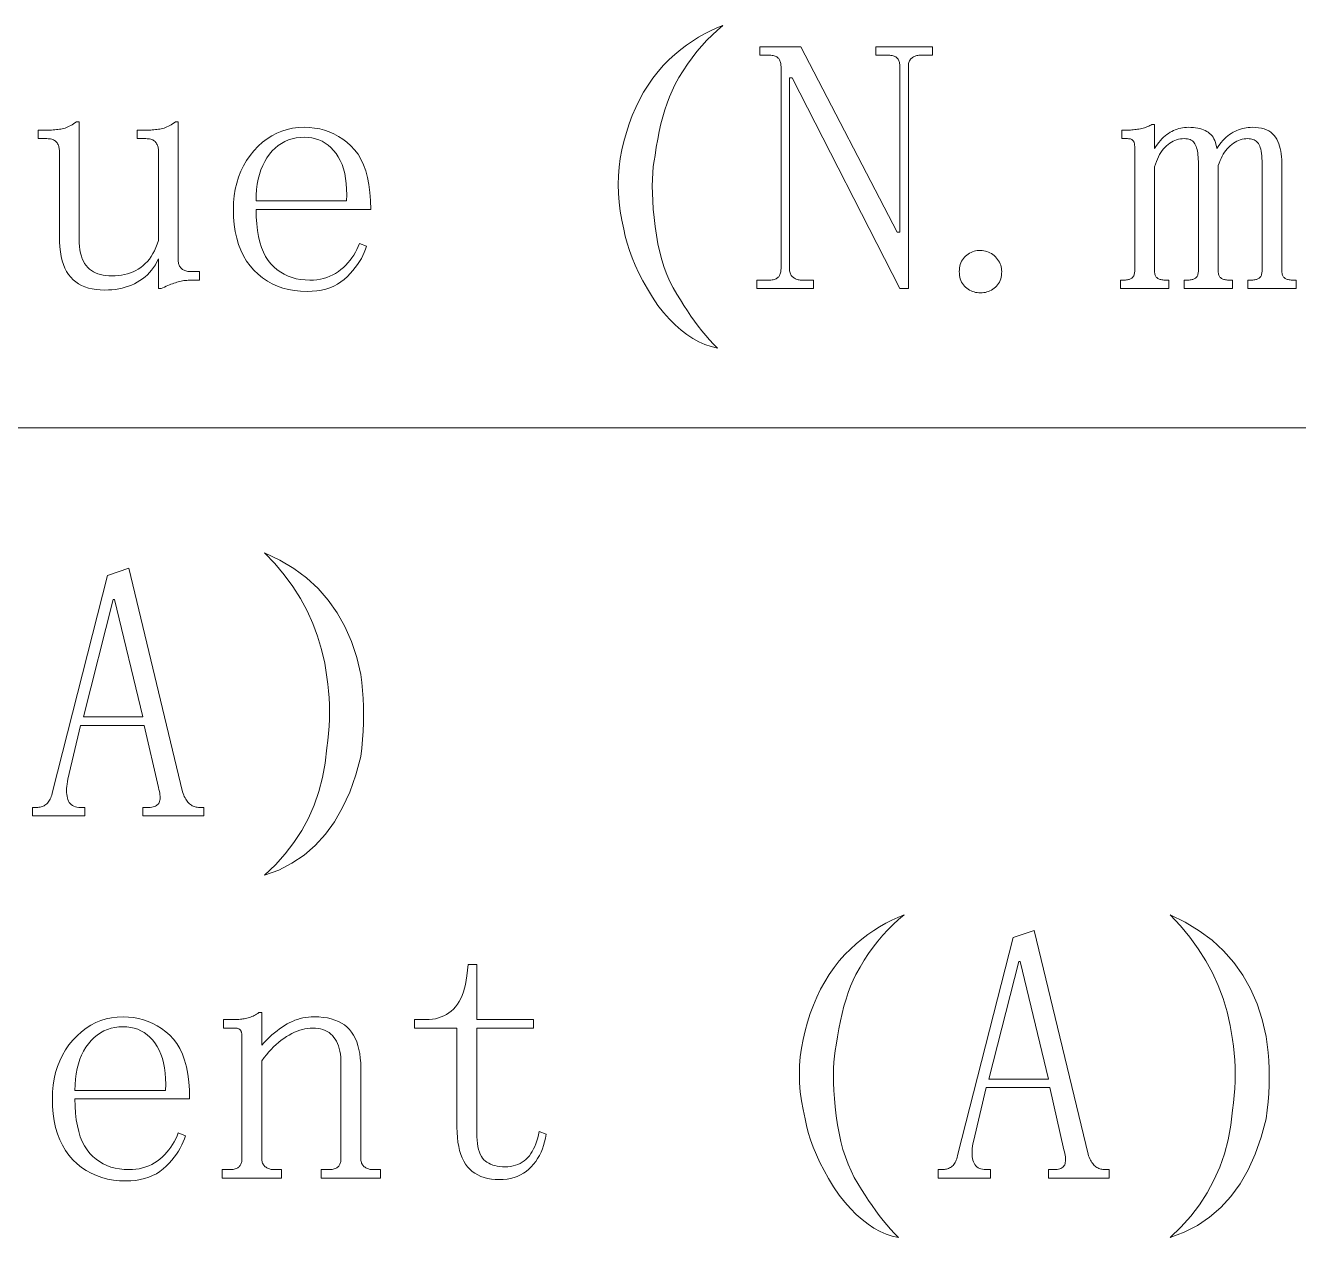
# Model space of a CAD drawing. Extents: x 1 to 297, y 1 to 210.
# Drawn here: x 56.24 to 63.95, y 35.44 to 42.78 of the extents above; entities that cross this region are included whole.
import ezdxf

# ---------------------------------------------------------------- set-up
doc = ezdxf.new("R2010")
doc.units = 0

msp = doc.modelspace()

# ---------------------------------------------------------------- linework, layer by layer
at = {"color": 7, "lineweight": 13}
msp.add_line((1.3055, 40.342), (219.3213, 40.342), dxfattribs=at)
for points in [[(60.4662, 42.7791), (60.4324, 42.7509), (60.3996, 42.7209), (60.3679, 42.6891), (60.3372, 42.6557), (60.3076, 42.6206), (60.279, 42.5837), (60.2514, 42.5451), (60.2248, 42.5049), (60.1992, 42.4629), (60.1747, 42.4191), (60.1581, 42.384), (60.1425, 42.3471), (60.1279, 42.3086), (60.1144, 42.2683), (60.1019, 42.2263), (60.0904, 42.1826), (60.0799, 42.1371), (60.0705, 42.09), (60.0621, 42.0411), (60.0547, 41.9906), (60.0486, 41.9585), (60.0438, 41.9241), (60.0403, 41.8872), (60.0383, 41.8479), (60.0376, 41.8063), (60.0383, 41.7622), (60.0403, 41.7158), (60.0438, 41.6669), (60.0486, 41.6157), (60.0547, 41.562), (60.0624, 41.5082), (60.0719, 41.4564), (60.083, 41.4067), (60.0959, 41.359), (60.1104, 41.3134), (60.1267, 41.2699), (60.1447, 41.2284), (60.1644, 41.189), (60.1859, 41.1516), (60.209, 41.1163), (60.2298, 41.0825), (60.2508, 41.0498), (60.2723, 41.0181), (60.294, 40.9874), (60.3162, 40.9577), (60.3386, 40.9291), (60.3614, 40.9015), (60.3846, 40.8749), (60.408, 40.8494), (60.4319, 40.8249), (60.3943, 40.8336), (60.3571, 40.8461), (60.3203, 40.8624), (60.2838, 40.8825), (60.2476, 40.9063), (60.2118, 40.9339), (60.1763, 40.9653), (60.1411, 41.0004), (60.1063, 41.0393), (60.0719, 41.082), (60.039, 41.1329), (60.0088, 41.1828), (59.9814, 41.2317), (59.9567, 41.2795), (59.9347, 41.3263), (59.9155, 41.3721), (59.8991, 41.4168), (59.8854, 41.4605), (59.8744, 41.5032), (59.8662, 41.5449), (59.8538, 41.5995), (59.8442, 41.6539), (59.8374, 41.7079), (59.8332, 41.7615), (59.8319, 41.8149), (59.8332, 41.8678), (59.8374, 41.9205), (59.8442, 41.9727), (59.8538, 42.0247), (59.8662, 42.0763), (59.8809, 42.1303), (59.8977, 42.1826), (59.9166, 42.2331), (59.9375, 42.282), (59.9604, 42.3291), (59.9855, 42.3746), (60.0126, 42.4183), (60.0417, 42.4603), (60.0729, 42.5006), (60.1062, 42.5391), (60.1406, 42.5724), (60.1754, 42.6036), (60.2106, 42.6327), (60.246, 42.6598), (60.2819, 42.6849), (60.318, 42.7078), (60.3546, 42.7287), (60.3914, 42.7476), (60.4286, 42.7644)], [(61.5204, 41.5277), (61.5376, 41.5277), (61.5376, 42.5306), (61.5374, 42.5373), (61.5369, 42.5436), (61.536, 42.5496), (61.5348, 42.5553), (61.5333, 42.5606), (61.5314, 42.5655), (61.5292, 42.5702), (61.5266, 42.5745), (61.5237, 42.5784), (61.5204, 42.582), (61.5168, 42.5853), (61.5126, 42.5882), (61.5078, 42.5907), (61.5026, 42.593), (61.4969, 42.5949), (61.4906, 42.5964), (61.4838, 42.5976), (61.4766, 42.5985), (61.4688, 42.599), (61.4604, 42.5991), (61.3919, 42.5991), (61.3919, 42.6506), (61.7347, 42.6506), (61.7347, 42.5991), (61.6662, 42.5991), (61.6594, 42.599), (61.653, 42.5985), (61.6467, 42.5976), (61.6408, 42.5964), (61.6351, 42.5949), (61.6296, 42.593), (61.6245, 42.5907), (61.6195, 42.5882), (61.6149, 42.5853), (61.6104, 42.582), (61.6064, 42.5784), (61.6027, 42.5745), (61.5995, 42.5702), (61.5967, 42.5655), (61.5944, 42.5606), (61.5924, 42.5553), (61.5909, 42.5496), (61.5899, 42.5436), (61.5892, 42.5373), (61.589, 42.5306), (61.589, 41.1849), (61.5376, 41.1849), (60.8862, 42.462), (60.869, 42.462), (60.869, 41.3049), (60.8692, 41.2982), (60.8699, 41.2918), (60.8709, 41.2858), (60.8724, 41.2802), (60.8744, 41.2749), (60.8767, 41.2699), (60.8795, 41.2653), (60.8827, 41.261), (60.8864, 41.257), (60.8904, 41.2534), (60.8949, 41.2502), (60.8995, 41.2473), (60.9045, 41.2447), (60.9096, 41.2425), (60.9151, 41.2406), (60.9208, 41.239), (60.9267, 41.2378), (60.933, 41.237), (60.9394, 41.2365), (60.9462, 41.2363), (61.0147, 41.2363), (61.0147, 41.1849), (60.6719, 41.1849), (60.6719, 41.2363), (60.7404, 41.2363), (60.7488, 41.2365), (60.7566, 41.237), (60.7638, 41.2378), (60.7706, 41.239), (60.7769, 41.2406), (60.7826, 41.2425), (60.7878, 41.2447), (60.7926, 41.2473), (60.7968, 41.2502), (60.8004, 41.2534), (60.8037, 41.257), (60.8066, 41.261), (60.8092, 41.2653), (60.8114, 41.2699), (60.8133, 41.2749), (60.8148, 41.2802), (60.816, 41.2858), (60.8169, 41.2918), (60.8174, 41.2982), (60.8176, 41.3049), (60.8176, 42.5306), (60.8174, 42.5373), (60.8169, 42.5436), (60.816, 42.5496), (60.8148, 42.5553), (60.8133, 42.5606), (60.8114, 42.5655), (60.8092, 42.5702), (60.8066, 42.5745), (60.8037, 42.5784), (60.8004, 42.582), (60.7968, 42.5853), (60.7926, 42.5882), (60.7878, 42.5907), (60.7826, 42.593), (60.7769, 42.5949), (60.7706, 42.5964), (60.7638, 42.5976), (60.7566, 42.5985), (60.7488, 42.599), (60.7404, 42.5991), (60.689, 42.5991), (60.689, 42.6506), (60.9376, 42.6506)], [(56.7633, 41.262), (56.7836, 41.2625), (56.8032, 41.2641), (56.8223, 41.2666), (56.8408, 41.2702), (56.8587, 41.2749), (56.8759, 41.2805), (56.8926, 41.2872), (56.9087, 41.2949), (56.9241, 41.3037), (56.939, 41.3134), (56.9532, 41.3243), (56.9666, 41.3364), (56.9793, 41.3497), (56.9911, 41.3642), (57.0022, 41.3799), (57.0126, 41.3967), (57.0221, 41.4148), (57.0309, 41.4341), (57.0389, 41.4546), (57.0462, 41.4763), (57.0462, 42.0163), (57.046, 42.023), (57.0455, 42.0295), (57.0446, 42.0357), (57.0434, 42.0417), (57.0419, 42.0474), (57.04, 42.0528), (57.0378, 42.058), (57.0352, 42.0629), (57.0323, 42.0676), (57.029, 42.072), (57.0253, 42.0761), (57.0211, 42.0797), (57.0164, 42.0829), (57.0112, 42.0857), (57.0054, 42.0881), (56.9992, 42.09), (56.9924, 42.0915), (56.9851, 42.0926), (56.9773, 42.0932), (56.969, 42.0934), (56.9176, 42.0934), (56.9176, 42.1449), (56.969, 42.1449), (56.9792, 42.1449), (56.9892, 42.1452), (56.9991, 42.1456), (57.0088, 42.1462), (57.0183, 42.147), (57.0276, 42.1479), (57.0368, 42.1491), (57.0458, 42.1503), (57.0546, 42.1518), (57.0633, 42.1534), (57.0719, 42.1554), (57.0804, 42.1579), (57.089, 42.1609), (57.0976, 42.1644), (57.1062, 42.1684), (57.1147, 42.173), (57.1233, 42.178), (57.1319, 42.1836), (57.1404, 42.1897), (57.149, 42.1963), (57.1662, 42.1963), (57.1662, 41.3563), (57.1664, 41.3496), (57.167, 41.3433), (57.1681, 41.3373), (57.1696, 41.3316), (57.1715, 41.3263), (57.1739, 41.3213), (57.1767, 41.3167), (57.1799, 41.3124), (57.1835, 41.3085), (57.1876, 41.3049), (57.192, 41.3016), (57.1967, 41.2987), (57.2016, 41.2961), (57.2068, 41.2939), (57.2122, 41.292), (57.2179, 41.2905), (57.2239, 41.2893), (57.2301, 41.2884), (57.2366, 41.2879), (57.2433, 41.2877), (57.2947, 41.2877), (57.2947, 41.2363), (57.2433, 41.2363), (57.2347, 41.2362), (57.2262, 41.2358), (57.2176, 41.2351), (57.209, 41.2342), (57.2004, 41.2331), (57.1919, 41.2317), (57.1833, 41.23), (57.1747, 41.2281), (57.1662, 41.2259), (57.1576, 41.2234), (57.1489, 41.2207), (57.1401, 41.2178), (57.1311, 41.2146), (57.1219, 41.2111), (57.1126, 41.2074), (57.1031, 41.2034), (57.0934, 41.1991), (57.0835, 41.1946), (57.0735, 41.1899), (57.0633, 41.1849), (57.0462, 41.1849), (57.0462, 41.3649), (57.0372, 41.3465), (57.0273, 41.329), (57.0166, 41.3125), (57.005, 41.297), (56.9926, 41.2824), (56.9793, 41.2687), (56.9652, 41.256), (56.9502, 41.2442), (56.9343, 41.2333), (56.9176, 41.2234), (56.9002, 41.2145), (56.8823, 41.2065), (56.8638, 41.1994), (56.8449, 41.1933), (56.8254, 41.1881), (56.8055, 41.1838), (56.785, 41.1805), (56.764, 41.1782), (56.7425, 41.1768), (56.7204, 41.1763), (56.6937, 41.1771), (56.6683, 41.1794), (56.6443, 41.1832), (56.6217, 41.1886), (56.6004, 41.1956), (56.5806, 41.2041), (56.562, 41.2141), (56.5449, 41.2257), (56.5291, 41.2388), (56.5147, 41.2534), (56.5017, 41.2698), (56.49, 41.2881), (56.4798, 41.3082), (56.4708, 41.3302), (56.4633, 41.3541), (56.4571, 41.3799), (56.4523, 41.4076), (56.4489, 41.4372), (56.4468, 41.4687), (56.4462, 41.502), (56.4462, 42.0163), (56.446, 42.023), (56.4455, 42.0295), (56.4446, 42.0357), (56.4434, 42.0417), (56.4419, 42.0474), (56.44, 42.0528), (56.4378, 42.058), (56.4352, 42.0629), (56.4323, 42.0676), (56.429, 42.072), (56.4253, 42.0761), (56.4211, 42.0797), (56.4164, 42.0829), (56.4112, 42.0857), (56.4054, 42.0881), (56.3992, 42.09), (56.3924, 42.0915), (56.3851, 42.0926), (56.3773, 42.0932), (56.369, 42.0934), (56.3176, 42.0934), (56.3176, 42.1449), (56.369, 42.1449), (56.3792, 42.1449), (56.3892, 42.1452), (56.3991, 42.1456), (56.4088, 42.1462), (56.4183, 42.147), (56.4276, 42.1479), (56.4368, 42.1491), (56.4458, 42.1503), (56.4546, 42.1518), (56.4633, 42.1534), (56.4719, 42.1554), (56.4804, 42.1579), (56.489, 42.1609), (56.4976, 42.1644), (56.5062, 42.1684), (56.5147, 42.173), (56.5233, 42.178), (56.5319, 42.1836), (56.5404, 42.1897), (56.549, 42.1963), (56.5662, 42.1963), (56.5662, 41.4849), (56.5667, 41.4615), (56.5682, 41.4396), (56.5708, 41.419), (56.5744, 41.3998), (56.579, 41.382), (56.5847, 41.3655), (56.5914, 41.3505), (56.5991, 41.3367), (56.6078, 41.3244), (56.6176, 41.3134), (56.6283, 41.3037), (56.6399, 41.2949), (56.6523, 41.2872), (56.6656, 41.2805), (56.6797, 41.2749), (56.6947, 41.2702), (56.7106, 41.2666), (56.7273, 41.2641), (56.7449, 41.2625)], [(57.6376, 41.6649), (57.6385, 41.6199), (57.6412, 41.5776), (57.6457, 41.538), (57.652, 41.501), (57.6601, 41.4666), (57.67, 41.435), (57.6817, 41.406), (57.6952, 41.3796), (57.7105, 41.3559), (57.7276, 41.3349), (57.7461, 41.3161), (57.7658, 41.2994), (57.7866, 41.2846), (57.8085, 41.2718), (57.8315, 41.2609), (57.8556, 41.2521), (57.8809, 41.2452), (57.9072, 41.2402), (57.9347, 41.2373), (57.9633, 41.2363), (57.9852, 41.2369), (58.0065, 41.2389), (58.0271, 41.2421), (58.047, 41.2466), (58.0662, 41.2524), (58.0847, 41.2594), (58.1025, 41.2678), (58.1196, 41.2774), (58.1361, 41.2884), (58.1519, 41.3006), (58.1669, 41.3137), (58.181, 41.3275), (58.1943, 41.3418), (58.2067, 41.3568), (58.2183, 41.3724), (58.229, 41.3885), (58.2389, 41.4053), (58.2479, 41.4226), (58.256, 41.4406), (58.2633, 41.4591), (58.3062, 41.442), (58.3004, 41.4232), (58.2933, 41.4045), (58.2849, 41.3858), (58.2753, 41.3673), (58.2644, 41.3488), (58.2522, 41.3304), (58.2387, 41.3121), (58.2239, 41.2939), (58.2078, 41.2758), (58.1904, 41.2577), (58.1718, 41.2406), (58.1519, 41.2253), (58.1307, 41.2118), (58.1082, 41.2001), (58.0844, 41.1902), (58.0593, 41.1821), (58.0329, 41.1758), (58.0053, 41.1713), (57.9764, 41.1686), (57.9462, 41.1677), (57.9075, 41.169), (57.8702, 41.1729), (57.8344, 41.1793), (57.8001, 41.1883), (57.7672, 41.1999), (57.7358, 41.214), (57.7059, 41.2307), (57.6774, 41.25), (57.6503, 41.2719), (57.6247, 41.2963), (57.6011, 41.3231), (57.58, 41.3522), (57.5613, 41.3835), (57.5452, 41.417), (57.5315, 41.4527), (57.5203, 41.4907), (57.5116, 41.5309), (57.5054, 41.5733), (57.5017, 41.618), (57.5004, 41.6649), (57.5017, 41.707), (57.5054, 41.7477), (57.5116, 41.7869), (57.5203, 41.8246), (57.5315, 41.8609), (57.5452, 41.8958), (57.5613, 41.9292), (57.58, 41.9611), (57.6011, 41.9916), (57.6247, 42.0206), (57.6501, 42.0474), (57.6767, 42.0715), (57.7043, 42.0927), (57.7331, 42.1111), (57.7629, 42.1266), (57.7939, 42.1394), (57.826, 42.1493), (57.8592, 42.1563), (57.8936, 42.1606), (57.929, 42.162), (57.9612, 42.1609), (57.9924, 42.1575), (58.0229, 42.152), (58.0524, 42.1442), (58.0812, 42.1341), (58.109, 42.1219), (58.136, 42.1074), (58.1622, 42.0907), (58.1874, 42.0717), (58.2119, 42.0506), (58.2347, 42.0267), (58.2551, 41.9995), (58.2731, 41.9691), (58.2887, 41.9354), (58.3019, 41.8984), (58.3127, 41.8582), (58.3211, 41.8148), (58.3271, 41.7681), (58.3307, 41.7181), (58.3319, 41.6649)], [(62.909, 42.1449), (62.9176, 42.1449), (62.9262, 42.1452), (62.9347, 42.1456), (62.9433, 42.1462), (62.9519, 42.147), (62.9604, 42.1479), (62.969, 42.1491), (62.9776, 42.1503), (62.9862, 42.1518), (62.9947, 42.1534), (63.0031, 42.1552), (63.0112, 42.1572), (63.0189, 42.1593), (63.0263, 42.1617), (63.0333, 42.1641), (63.04, 42.1668), (63.0463, 42.1696), (63.0523, 42.1726), (63.058, 42.1758), (63.0633, 42.1791), (63.0804, 42.1791), (63.0804, 42.0334), (63.0891, 42.0468), (63.0979, 42.0593), (63.1069, 42.0711), (63.1161, 42.0821), (63.1254, 42.0924), (63.135, 42.1018), (63.1446, 42.1105), (63.1545, 42.1185), (63.1645, 42.1256), (63.1747, 42.132), (63.1851, 42.1377), (63.1956, 42.1428), (63.2064, 42.1473), (63.2172, 42.1512), (63.2283, 42.1545), (63.2395, 42.1572), (63.2509, 42.1593), (63.2625, 42.1608), (63.2742, 42.1617), (63.2862, 42.162), (63.3012, 42.1617), (63.3156, 42.1608), (63.3294, 42.1593), (63.3424, 42.1572), (63.3547, 42.1545), (63.3664, 42.1512), (63.3774, 42.1473), (63.3876, 42.1428), (63.3972, 42.1377), (63.4062, 42.132), (63.4144, 42.1256), (63.4219, 42.1185), (63.4288, 42.1105), (63.435, 42.1018), (63.4404, 42.0924), (63.4452, 42.0821), (63.4494, 42.0711), (63.4528, 42.0593), (63.4555, 42.0468), (63.4576, 42.0334), (63.4663, 42.0468), (63.4752, 42.0593), (63.4845, 42.0711), (63.4939, 42.0821), (63.5037, 42.0924), (63.5136, 42.1018), (63.5239, 42.1105), (63.5344, 42.1185), (63.5451, 42.1256), (63.5562, 42.132), (63.5673, 42.1377), (63.5786, 42.1428), (63.59, 42.1473), (63.6014, 42.1512), (63.6129, 42.1545), (63.6246, 42.1572), (63.6363, 42.1593), (63.648, 42.1608), (63.6599, 42.1617), (63.6719, 42.162), (63.6918, 42.1614), (63.7104, 42.1596), (63.7278, 42.1566), (63.7439, 42.1524), (63.7587, 42.147), (63.7722, 42.1404), (63.7844, 42.1326), (63.7953, 42.1236), (63.8049, 42.1134), (63.8133, 42.102), (63.8206, 42.0897), (63.8272, 42.0766), (63.833, 42.0629), (63.838, 42.0485), (63.8422, 42.0334), (63.8457, 42.0177), (63.8484, 42.0012), (63.8503, 41.9841), (63.8515, 41.9662), (63.8519, 41.9477), (63.8519, 41.2963), (63.852, 41.2896), (63.8526, 41.2834), (63.8534, 41.2776), (63.8546, 41.2723), (63.8562, 41.2674), (63.858, 41.2629), (63.8603, 41.2588), (63.8628, 41.2551), (63.8658, 41.2519), (63.869, 41.2491), (63.8726, 41.2467), (63.8766, 41.2445), (63.8808, 41.2426), (63.8855, 41.2409), (63.8904, 41.2395), (63.8958, 41.2383), (63.9014, 41.2374), (63.9074, 41.2368), (63.9138, 41.2364), (63.9204, 41.2363), (63.9376, 41.2363), (63.9376, 41.1849), (63.6462, 41.1849), (63.6462, 41.2363), (63.6633, 41.2363), (63.67, 41.2364), (63.6763, 41.2368), (63.6823, 41.2374), (63.688, 41.2383), (63.6933, 41.2395), (63.6983, 41.2409), (63.7029, 41.2426), (63.7072, 41.2445), (63.7111, 41.2467), (63.7147, 41.2491), (63.718, 41.2519), (63.7209, 41.2551), (63.7235, 41.2588), (63.7257, 41.2629), (63.7276, 41.2674), (63.7291, 41.2723), (63.7303, 41.2776), (63.7312, 41.2834), (63.7317, 41.2896), (63.7319, 41.2963), (63.7319, 41.9391), (63.7317, 41.9574), (63.731, 41.9743), (63.7299, 41.9899), (63.7284, 42.0043), (63.7265, 42.0174), (63.7242, 42.0291), (63.7214, 42.0396), (63.7182, 42.0489), (63.7145, 42.0568), (63.7104, 42.0634), (63.7059, 42.0691), (63.701, 42.0742), (63.6957, 42.0787), (63.6899, 42.0826), (63.6837, 42.0859), (63.677, 42.0886), (63.6699, 42.0907), (63.6624, 42.0922), (63.6545, 42.0931), (63.6462, 42.0934), (63.6343, 42.093), (63.6227, 42.0917), (63.6113, 42.0896), (63.6002, 42.0866), (63.5894, 42.0827), (63.5788, 42.078), (63.5685, 42.0724), (63.5584, 42.066), (63.5486, 42.0587), (63.539, 42.0506), (63.5298, 42.0417), (63.521, 42.0321), (63.5127, 42.0218), (63.5047, 42.0108), (63.4972, 41.9991), (63.4902, 41.9868), (63.4835, 41.9738), (63.4773, 41.9601), (63.4715, 41.9457), (63.4662, 41.9306), (63.4662, 41.2963), (63.4663, 41.2896), (63.4668, 41.2834), (63.4677, 41.2776), (63.4689, 41.2723), (63.4704, 41.2674), (63.4723, 41.2629), (63.4746, 41.2588), (63.4771, 41.2551), (63.48, 41.2519), (63.4833, 41.2491), (63.4869, 41.2467), (63.4908, 41.2445), (63.4951, 41.2426), (63.4998, 41.2409), (63.5047, 41.2395), (63.51, 41.2383), (63.5157, 41.2374), (63.5217, 41.2368), (63.528, 41.2364), (63.5347, 41.2363), (63.5519, 41.2363), (63.5519, 41.1849), (63.2604, 41.1849), (63.2604, 41.2363), (63.2776, 41.2363), (63.2843, 41.2364), (63.2906, 41.2368), (63.2966, 41.2374), (63.3023, 41.2383), (63.3076, 41.2395), (63.3126, 41.2409), (63.3172, 41.2426), (63.3215, 41.2445), (63.3254, 41.2467), (63.329, 41.2491), (63.3323, 41.2519), (63.3352, 41.2551), (63.3378, 41.2588), (63.34, 41.2629), (63.3419, 41.2674), (63.3434, 41.2723), (63.3446, 41.2776), (63.3455, 41.2834), (63.346, 41.2896), (63.3462, 41.2963), (63.3462, 41.9391), (63.346, 41.9542), (63.3455, 41.9685), (63.3446, 41.982), (63.3434, 41.9947), (63.3419, 42.0066), (63.34, 42.0178), (63.3378, 42.0282), (63.3352, 42.0379), (63.3323, 42.0468), (63.329, 42.0549), (63.3252, 42.0622), (63.3208, 42.0687), (63.3156, 42.0745), (63.3098, 42.0795), (63.3033, 42.0838), (63.2961, 42.0873), (63.2882, 42.09), (63.2796, 42.0919), (63.2704, 42.093), (63.2604, 42.0934), (63.2486, 42.093), (63.237, 42.0917), (63.2256, 42.0896), (63.2145, 42.0866), (63.2037, 42.0827), (63.1931, 42.078), (63.1827, 42.0724), (63.1727, 42.066), (63.1629, 42.0587), (63.1533, 42.0506), (63.1441, 42.0416), (63.1353, 42.0317), (63.1269, 42.021), (63.119, 42.0094), (63.1115, 41.997), (63.1044, 41.9837), (63.0978, 41.9696), (63.0916, 41.9546), (63.0858, 41.9387), (63.0804, 41.922), (63.0804, 41.2963), (63.0806, 41.2896), (63.0811, 41.2834), (63.082, 41.2776), (63.0832, 41.2723), (63.0847, 41.2674), (63.0866, 41.2629), (63.0888, 41.2588), (63.0914, 41.2551), (63.0943, 41.2519), (63.0976, 41.2491), (63.1012, 41.2467), (63.1051, 41.2445), (63.1094, 41.2426), (63.114, 41.2409), (63.119, 41.2395), (63.1243, 41.2383), (63.13, 41.2374), (63.136, 41.2368), (63.1423, 41.2364), (63.149, 41.2363), (63.1662, 41.2363), (63.1662, 41.1849), (62.8747, 41.1849), (62.8747, 41.2363), (62.8919, 41.2363), (62.8986, 41.2364), (62.9049, 41.2368), (62.9109, 41.2374), (62.9166, 41.2383), (62.9219, 41.2395), (62.9268, 41.2409), (62.9315, 41.2426), (62.9358, 41.2445), (62.9397, 41.2467), (62.9433, 41.2491), (62.9466, 41.2519), (62.9495, 41.2551), (62.952, 41.2588), (62.9543, 41.2629), (62.9562, 41.2674), (62.9577, 41.2723), (62.9589, 41.2776), (62.9598, 41.2834), (62.9603, 41.2896), (62.9604, 41.2963), (62.9604, 42.042), (62.9604, 42.047), (62.9601, 42.0518), (62.9597, 42.0563), (62.9591, 42.0605), (62.9583, 42.0645), (62.9574, 42.0682), (62.9562, 42.0717), (62.955, 42.0749), (62.9535, 42.0779), (62.9519, 42.0806), (62.95, 42.083), (62.9478, 42.0852), (62.9452, 42.0871), (62.9423, 42.0888), (62.939, 42.0902), (62.9354, 42.0914), (62.9315, 42.0923), (62.9272, 42.0929), (62.9226, 42.0933), (62.9176, 42.0934), (62.8833, 42.0934), (62.8833, 42.1449)], [(58.1862, 41.7163), (58.1871, 41.7531), (58.1863, 41.7881), (58.184, 41.8213), (58.18, 41.8527), (58.1744, 41.8824), (58.1671, 41.9102), (58.1583, 41.9362), (58.1478, 41.9604), (58.1356, 41.9828), (58.1219, 42.0034), (58.1068, 42.0222), (58.0908, 42.0389), (58.0739, 42.0537), (58.056, 42.0665), (58.0372, 42.0774), (58.0175, 42.0862), (57.9968, 42.0931), (57.9751, 42.0981), (57.9525, 42.101), (57.929, 42.102), (57.9038, 42.101), (57.8795, 42.0979), (57.8561, 42.0927), (57.8337, 42.0855), (57.8122, 42.0763), (57.7917, 42.065), (57.7721, 42.0516), (57.7535, 42.0362), (57.7358, 42.0187), (57.719, 41.9991), (57.7035, 41.9778), (57.6897, 41.9549), (57.6775, 41.9305), (57.6669, 41.9045), (57.6579, 41.877), (57.6506, 41.8479), (57.6449, 41.8173), (57.6408, 41.7852), (57.6384, 41.7515), (57.6376, 41.7163)], [(62.0262, 41.1591), (62.016, 41.1595), (62.0061, 41.1605), (61.9965, 41.1622), (61.9871, 41.1646), (61.9779, 41.1677), (61.9691, 41.1715), (61.9605, 41.1759), (61.9521, 41.1811), (61.944, 41.1869), (61.9362, 41.1934), (61.9288, 41.2005), (61.9223, 41.2082), (61.9165, 41.2163), (61.9115, 41.225), (61.9072, 41.2341), (61.9038, 41.2438), (61.9011, 41.254), (61.8991, 41.2647), (61.898, 41.276), (61.8976, 41.2877), (61.898, 41.2995), (61.8991, 41.3107), (61.9011, 41.3214), (61.9038, 41.3316), (61.9072, 41.3413), (61.9115, 41.3505), (61.9165, 41.3591), (61.9223, 41.3673), (61.9288, 41.3749), (61.9362, 41.382), (61.944, 41.3885), (61.9521, 41.3943), (61.9605, 41.3995), (61.9691, 41.4039), (61.9779, 41.4077), (61.9871, 41.4108), (61.9965, 41.4132), (62.0061, 41.4149), (62.016, 41.4159), (62.0262, 41.4163), (62.0363, 41.4159), (62.0462, 41.4147), (62.0559, 41.4128), (62.0652, 41.4101), (62.0744, 41.4066), (62.0832, 41.4024), (62.0919, 41.3974), (62.1002, 41.3916), (62.1083, 41.385), (62.1162, 41.3777), (62.1235, 41.3699), (62.13, 41.3618), (62.1358, 41.3534), (62.1408, 41.3448), (62.1451, 41.3359), (62.1486, 41.3268), (62.1513, 41.3174), (62.1532, 41.3078), (62.1543, 41.2979), (62.1547, 41.2877), (62.1543, 41.276), (62.1532, 41.2647), (62.1513, 41.254), (62.1486, 41.2438), (62.1451, 41.2341), (62.1408, 41.225), (62.1358, 41.2163), (62.13, 41.2082), (62.1235, 41.2005), (62.1162, 41.1934), (62.1083, 41.1869), (62.1002, 41.1811), (62.0919, 41.1759), (62.0832, 41.1715), (62.0744, 41.1677), (62.0652, 41.1646), (62.0559, 41.1622), (62.0462, 41.1605), (62.0363, 41.1595)], [(57.689, 39.5849), (57.7812, 39.5405), (57.8659, 39.4895), (57.9431, 39.4321), (58.0127, 39.3682), (58.0747, 39.2977), (58.1292, 39.2207), (58.1762, 39.1373), (58.2156, 39.0473), (58.2475, 38.9507), (58.2719, 38.8477), (58.278, 38.7995), (58.2828, 38.751), (58.2863, 38.7022), (58.2883, 38.653), (58.289, 38.6034), (58.2883, 38.5535), (58.2863, 38.5033), (58.2828, 38.4527), (58.278, 38.4018), (58.2719, 38.3506), (58.2414, 38.2385), (58.2047, 38.1353), (58.1618, 38.041), (58.1128, 37.9556), (58.0576, 37.8791), (57.9962, 37.8116), (57.9287, 37.753), (57.855, 37.7033), (57.7751, 37.6625), (57.689, 37.6306), (57.7545, 37.6938), (57.8138, 37.7602), (57.867, 37.8296), (57.9139, 37.9021), (57.9547, 37.9777), (57.9894, 38.0564), (58.0178, 38.1382), (58.0401, 38.223), (58.0562, 38.311), (58.0662, 38.402), (58.0723, 38.4464), (58.0771, 38.4905), (58.0806, 38.5342), (58.0826, 38.5775), (58.0833, 38.6206), (58.0826, 38.6633), (58.0806, 38.7056), (58.0771, 38.7476), (58.0723, 38.7893), (58.0662, 38.8306), (58.0531, 38.9153), (58.0346, 38.9979), (58.0106, 39.0785), (57.9811, 39.157), (57.9462, 39.2334), (57.9057, 39.3078), (57.8598, 39.3802), (57.8083, 39.4505), (57.7514, 39.5187)], [(56.9604, 38.5391), (56.5747, 38.5391), (56.4976, 38.2134), (56.4945, 38.1983), (56.4921, 38.1838), (56.4904, 38.1698), (56.4894, 38.1565), (56.489, 38.1438), (56.4894, 38.1317), (56.4904, 38.1201), (56.4921, 38.1092), (56.4945, 38.0989), (56.4976, 38.0891), (56.5014, 38.0802), (56.5062, 38.0722), (56.5117, 38.0651), (56.5182, 38.059), (56.5254, 38.0538), (56.5336, 38.0495), (56.5426, 38.0462), (56.5524, 38.0439), (56.5632, 38.0425), (56.5747, 38.042), (56.6004, 38.042), (56.6004, 37.9906), (56.2833, 37.9906), (56.2833, 38.042), (56.309, 38.042), (56.3158, 38.0422), (56.3224, 38.0429), (56.3288, 38.0439), (56.3351, 38.0454), (56.3412, 38.0474), (56.3471, 38.0497), (56.3528, 38.0525), (56.3584, 38.0557), (56.3638, 38.0594), (56.369, 38.0634), (56.374, 38.068), (56.3786, 38.0732), (56.3829, 38.079), (56.3868, 38.0854), (56.3904, 38.0924), (56.3937, 38.0999), (56.3966, 38.1081), (56.3992, 38.1169), (56.4014, 38.1263), (56.4033, 38.1363), (56.7376, 39.4477), (56.8662, 39.4906), (57.1919, 38.1363), (57.1954, 38.1263), (57.1991, 38.1169), (57.2029, 38.1081), (57.207, 38.0999), (57.2112, 38.0924), (57.2155, 38.0854), (57.2201, 38.079), (57.2248, 38.0732), (57.2297, 38.068), (57.2347, 38.0634), (57.24, 38.0594), (57.2454, 38.0557), (57.2509, 38.0525), (57.2567, 38.0497), (57.2626, 38.0474), (57.2687, 38.0454), (57.2749, 38.0439), (57.2814, 38.0429), (57.288, 38.0422), (57.2947, 38.042), (57.3204, 38.042), (57.3204, 37.9906), (56.9519, 37.9906), (56.9519, 38.042), (56.9862, 38.042), (56.9961, 38.0423), (57.0052, 38.0432), (57.0135, 38.0447), (57.0211, 38.0468), (57.0279, 38.0495), (57.034, 38.0528), (57.0393, 38.0567), (57.0438, 38.0612), (57.0475, 38.0663), (57.0504, 38.072), (57.0527, 38.0783), (57.0544, 38.0852), (57.0555, 38.0927), (57.0559, 38.1008), (57.0558, 38.1095), (57.0551, 38.1188), (57.0537, 38.1287), (57.0518, 38.1392), (57.0493, 38.1503), (57.0462, 38.162)], [(56.7804, 39.302), (56.7719, 39.302), (56.5919, 38.5906), (56.9519, 38.5906)], [(61.5633, 37.3906), (61.5295, 37.3623), (61.4968, 37.3323), (61.4651, 37.3006), (61.4344, 37.2671), (61.4047, 37.232), (61.3761, 37.1951), (61.3485, 37.1566), (61.3219, 37.1163), (61.2964, 37.0743), (61.2719, 37.0306), (61.2552, 36.9954), (61.2396, 36.9586), (61.2251, 36.92), (61.2115, 36.8797), (61.199, 36.8377), (61.1875, 36.794), (61.1771, 36.7486), (61.1676, 36.7014), (61.1592, 36.6526), (61.1519, 36.602), (61.1457, 36.5699), (61.1409, 36.5355), (61.1375, 36.4986), (61.1354, 36.4594), (61.1347, 36.4177), (61.1354, 36.3737), (61.1375, 36.3272), (61.1409, 36.2783), (61.1457, 36.2271), (61.1519, 36.1734), (61.1596, 36.1196), (61.169, 36.0678), (61.1802, 36.0181), (61.193, 35.9705), (61.2076, 35.9249), (61.2239, 35.8813), (61.2419, 35.8398), (61.2616, 35.8004), (61.283, 35.763), (61.3062, 35.7277), (61.3269, 35.6939), (61.348, 35.6612), (61.3694, 35.6295), (61.3912, 35.5988), (61.4133, 35.5691), (61.4358, 35.5405), (61.4586, 35.5129), (61.4817, 35.4863), (61.5052, 35.4608), (61.529, 35.4363), (61.4915, 35.445), (61.4543, 35.4575), (61.4174, 35.4738), (61.3809, 35.4939), (61.3447, 35.5177), (61.3089, 35.5453), (61.2734, 35.5767), (61.2383, 35.6118), (61.2035, 35.6507), (61.169, 35.6934), (61.1361, 35.7443), (61.1059, 35.7942), (61.0785, 35.8431), (61.0538, 35.8909), (61.0319, 35.9377), (61.0127, 35.9835), (60.9962, 36.0282), (60.9825, 36.0719), (60.9715, 36.1146), (60.9633, 36.1563), (60.951, 36.211), (60.9414, 36.2653), (60.9345, 36.3193), (60.9304, 36.373), (60.929, 36.4263), (60.9304, 36.4793), (60.9345, 36.5319), (60.9414, 36.5842), (60.951, 36.6361), (60.9633, 36.6877), (60.978, 36.7417), (60.9948, 36.794), (61.0137, 36.8446), (61.0346, 36.8934), (61.0576, 36.9406), (61.0826, 36.986), (61.1097, 37.0297), (61.1388, 37.0717), (61.17, 37.112), (61.2033, 37.1506), (61.2378, 37.1838), (61.2726, 37.215), (61.3077, 37.2442), (61.3432, 37.2713), (61.379, 37.2963), (61.4152, 37.3193), (61.4517, 37.3402), (61.4886, 37.359), (61.5258, 37.3758)], [(63.1747, 37.3906), (63.267, 37.3462), (63.3516, 37.2953), (63.4288, 37.2378), (63.4984, 37.1739), (63.5604, 37.1034), (63.615, 37.0265), (63.6619, 36.943), (63.7014, 36.853), (63.7332, 36.7565), (63.7576, 36.6534), (63.7638, 36.6053), (63.7686, 36.5567), (63.772, 36.5079), (63.774, 36.4587), (63.7747, 36.4091), (63.774, 36.3593), (63.772, 36.309), (63.7686, 36.2585), (63.7638, 36.2075), (63.7576, 36.1563), (63.7271, 36.0442), (63.6904, 35.941), (63.6475, 35.8467), (63.5985, 35.7613), (63.5433, 35.6849), (63.4819, 35.6173), (63.4144, 35.5587), (63.3407, 35.509), (63.2608, 35.4682), (63.1747, 35.4363), (63.2402, 35.4995), (63.2995, 35.5659), (63.3527, 35.6353), (63.3996, 35.7078), (63.4404, 35.7834), (63.4751, 35.8621), (63.5035, 35.9439), (63.5258, 36.0287), (63.5419, 36.1167), (63.5519, 36.2077), (63.558, 36.2521), (63.5628, 36.2962), (63.5663, 36.3399), (63.5683, 36.3833), (63.569, 36.4263), (63.5683, 36.469), (63.5663, 36.5113), (63.5628, 36.5533), (63.558, 36.595), (63.5519, 36.6363), (63.5388, 36.721), (63.5203, 36.8036), (63.4963, 36.8842), (63.4668, 36.9627), (63.4319, 37.0391), (63.3914, 37.1135), (63.3455, 37.1859), (63.294, 37.2562), (63.2371, 37.3244)], [(62.4462, 36.3449), (62.0604, 36.3449), (61.9833, 36.0191), (61.9802, 36.004), (61.9778, 35.9895), (61.9761, 35.9756), (61.9751, 35.9622), (61.9747, 35.9495), (61.9751, 35.9374), (61.9761, 35.9258), (61.9778, 35.9149), (61.9802, 35.9046), (61.9833, 35.8949), (61.9872, 35.8859), (61.9919, 35.8779), (61.9974, 35.8708), (62.0039, 35.8647), (62.0112, 35.8595), (62.0193, 35.8553), (62.0283, 35.852), (62.0382, 35.8496), (62.0489, 35.8482), (62.0604, 35.8477), (62.0862, 35.8477), (62.0862, 35.7963), (61.769, 35.7963), (61.769, 35.8477), (61.7947, 35.8477), (61.8015, 35.8479), (61.8081, 35.8486), (61.8145, 35.8496), (61.8208, 35.8511), (61.8269, 35.8531), (61.8328, 35.8554), (61.8385, 35.8582), (61.8441, 35.8614), (61.8495, 35.8651), (61.8547, 35.8691), (61.8597, 35.8737), (61.8643, 35.8789), (61.8686, 35.8847), (61.8726, 35.8911), (61.8762, 35.8981), (61.8794, 35.9057), (61.8823, 35.9138), (61.8849, 35.9226), (61.8871, 35.932), (61.889, 35.942), (62.2233, 37.2534), (62.3519, 37.2963), (62.6776, 35.942), (62.6811, 35.932), (62.6848, 35.9226), (62.6886, 35.9138), (62.6927, 35.9057), (62.6969, 35.8981), (62.7012, 35.8911), (62.7058, 35.8847), (62.7105, 35.8789), (62.7154, 35.8737), (62.7204, 35.8691), (62.7257, 35.8651), (62.7311, 35.8614), (62.7366, 35.8582), (62.7424, 35.8554), (62.7483, 35.8531), (62.7544, 35.8511), (62.7606, 35.8496), (62.7671, 35.8486), (62.7737, 35.8479), (62.7804, 35.8477), (62.8062, 35.8477), (62.8062, 35.7963), (62.4376, 35.7963), (62.4376, 35.8477), (62.4719, 35.8477), (62.4818, 35.848), (62.4909, 35.8489), (62.4993, 35.8504), (62.5068, 35.8525), (62.5137, 35.8552), (62.5197, 35.8585), (62.525, 35.8624), (62.5295, 35.8669), (62.5332, 35.872), (62.5362, 35.8777), (62.5384, 35.884), (62.5401, 35.8909), (62.5412, 35.8984), (62.5416, 35.9065), (62.5415, 35.9152), (62.5408, 35.9245), (62.5395, 35.9344), (62.5375, 35.9449), (62.535, 35.956), (62.5319, 35.9677)], [(62.2662, 37.1077), (62.2576, 37.1077), (62.0776, 36.3963), (62.4376, 36.3963)], [(58.9747, 36.0706), (58.9752, 36.0473), (58.9764, 36.0257), (58.9786, 36.0055), (58.9816, 35.9869), (58.9854, 35.9699), (58.9902, 35.9543), (58.9957, 35.9404), (59.0022, 35.9279), (59.0094, 35.9171), (59.0176, 35.9077), (59.0266, 35.8996), (59.0364, 35.8923), (59.0472, 35.8859), (59.0587, 35.8803), (59.0712, 35.8756), (59.0844, 35.8717), (59.0986, 35.8687), (59.1136, 35.8666), (59.1294, 35.8653), (59.1462, 35.8649), (59.163, 35.8654), (59.1791, 35.8671), (59.1945, 35.8699), (59.2092, 35.8738), (59.2233, 35.8788), (59.2367, 35.8849), (59.2494, 35.8922), (59.2614, 35.9005), (59.2727, 35.91), (59.2833, 35.9206), (59.2932, 35.9322), (59.3025, 35.9447), (59.3111, 35.9582), (59.319, 35.9727), (59.3262, 35.9881), (59.3327, 36.0044), (59.3385, 36.0217), (59.3436, 36.0399), (59.3481, 36.059), (59.3519, 36.0791), (59.3947, 36.062), (59.3907, 36.0384), (59.3856, 36.0157), (59.3794, 35.9939), (59.3721, 35.9729), (59.3637, 35.9527), (59.3541, 35.9334), (59.3434, 35.915), (59.3316, 35.8974), (59.3187, 35.8807), (59.3047, 35.8649), (59.2897, 35.8502), (59.2737, 35.8371), (59.2568, 35.8255), (59.2389, 35.8155), (59.2201, 35.807), (59.2003, 35.8001), (59.1796, 35.7947), (59.158, 35.7908), (59.1354, 35.7885), (59.1119, 35.7877), (59.0868, 35.7885), (59.063, 35.7908), (59.0405, 35.7947), (59.0193, 35.8001), (58.9994, 35.807), (58.9807, 35.8155), (58.9634, 35.8255), (58.9473, 35.8371), (58.9325, 35.8502), (58.919, 35.8649), (58.9068, 35.8811), (58.8959, 35.8991), (58.8862, 35.9189), (58.8779, 35.9403), (58.8708, 35.9634), (58.865, 35.9883), (58.8605, 36.0149), (58.8573, 36.0431), (58.8554, 36.0731), (58.8547, 36.1049), (58.8547, 36.7049), (58.5976, 36.7049), (58.5976, 36.7563), (58.6662, 36.7563), (58.6863, 36.7569), (58.7058, 36.7589), (58.7244, 36.7621), (58.7423, 36.7666), (58.7594, 36.7724), (58.7757, 36.7794), (58.7913, 36.7878), (58.806, 36.7974), (58.8201, 36.8084), (58.8333, 36.8206), (58.8457, 36.8342), (58.8571, 36.8492), (58.8676, 36.8657), (58.8772, 36.8837), (58.8858, 36.9031), (58.8935, 36.9239), (58.9002, 36.9463), (58.906, 36.9701), (58.9108, 36.9953), (58.9147, 37.022), (58.9233, 37.0906), (58.9747, 37.0906), (58.9747, 36.7563), (59.3176, 36.7563), (59.3176, 36.7049), (58.9747, 36.7049)], [(57.4319, 35.7963), (57.4319, 35.8477), (57.4747, 35.8477), (57.483, 35.8479), (57.4908, 35.8484), (57.4981, 35.8493), (57.5049, 35.8505), (57.5112, 35.852), (57.5169, 35.8539), (57.5221, 35.8561), (57.5268, 35.8587), (57.531, 35.8616), (57.5347, 35.8649), (57.538, 35.8685), (57.5409, 35.8724), (57.5435, 35.8767), (57.5457, 35.8813), (57.5476, 35.8863), (57.5491, 35.8916), (57.5503, 35.8973), (57.5512, 35.9033), (57.5517, 35.9096), (57.5519, 35.9163), (57.5519, 36.6534), (57.5518, 36.6584), (57.5515, 36.6632), (57.5511, 36.6677), (57.5505, 36.6719), (57.5497, 36.6759), (57.5488, 36.6797), (57.5477, 36.6831), (57.5464, 36.6863), (57.5449, 36.6893), (57.5433, 36.692), (57.5414, 36.6944), (57.5392, 36.6966), (57.5366, 36.6986), (57.5337, 36.7002), (57.5304, 36.7016), (57.5268, 36.7028), (57.5229, 36.7037), (57.5186, 36.7043), (57.514, 36.7047), (57.509, 36.7049), (57.4404, 36.7049), (57.4404, 36.7563), (57.5004, 36.7563), (57.509, 36.7564), (57.5174, 36.7566), (57.5258, 36.7571), (57.534, 36.7577), (57.5422, 36.7584), (57.5503, 36.7594), (57.5583, 36.7605), (57.5663, 36.7618), (57.5741, 36.7632), (57.5819, 36.7649), (57.5895, 36.7667), (57.5971, 36.769), (57.6046, 36.7715), (57.612, 36.7745), (57.6194, 36.7777), (57.6266, 36.7813), (57.6338, 36.7853), (57.6408, 36.7895), (57.6478, 36.7942), (57.6547, 36.7991), (57.6719, 36.7991), (57.6719, 36.602), (57.6873, 36.6187), (57.7027, 36.6346), (57.7182, 36.6496), (57.7336, 36.6637), (57.749, 36.677), (57.7644, 36.6894), (57.7799, 36.701), (57.7953, 36.7117), (57.8107, 36.7216), (57.8262, 36.7306), (57.8417, 36.7387), (57.8574, 36.746), (57.8732, 36.7524), (57.8892, 36.758), (57.9054, 36.7627), (57.9218, 36.7666), (57.9384, 36.7696), (57.9551, 36.7717), (57.972, 36.773), (57.989, 36.7734), (58.0174, 36.7727), (58.0442, 36.7703), (58.0695, 36.7665), (58.0932, 36.7611), (58.1154, 36.7541), (58.1361, 36.7457), (58.1552, 36.7356), (58.1728, 36.7241), (58.1888, 36.7109), (58.2033, 36.6963), (58.2163, 36.6801), (58.228, 36.6623), (58.2383, 36.6431), (58.2472, 36.6222), (58.2547, 36.5999), (58.2609, 36.5759), (58.2657, 36.5505), (58.2691, 36.5235), (58.2712, 36.4949), (58.2719, 36.4649), (58.2719, 35.9163), (58.2721, 35.9096), (58.2727, 35.9033), (58.2738, 35.8973), (58.2753, 35.8916), (58.2772, 35.8863), (58.2796, 35.8813), (58.2824, 35.8767), (58.2856, 35.8724), (58.2892, 35.8685), (58.2933, 35.8649), (58.2977, 35.8616), (58.3024, 35.8587), (58.3073, 35.8561), (58.3125, 35.8539), (58.3179, 35.852), (58.3236, 35.8505), (58.3296, 35.8493), (58.3358, 35.8484), (58.3423, 35.8479), (58.349, 35.8477), (58.3919, 35.8477), (58.3919, 35.7963), (58.0319, 35.7963), (58.0319, 35.8477), (58.0747, 35.8477), (58.083, 35.8479), (58.0908, 35.8484), (58.0981, 35.8493), (58.1049, 35.8505), (58.1112, 35.852), (58.1169, 35.8539), (58.1221, 35.8561), (58.1268, 35.8587), (58.131, 35.8616), (58.1347, 35.8649), (58.138, 35.8685), (58.1409, 35.8724), (58.1435, 35.8767), (58.1457, 35.8813), (58.1476, 35.8863), (58.1491, 35.8916), (58.1503, 35.8973), (58.1512, 35.9033), (58.1517, 35.9096), (58.1519, 35.9163), (58.1519, 36.4906), (58.1514, 36.5107), (58.1502, 36.5298), (58.148, 36.548), (58.145, 36.5653), (58.1412, 36.5816), (58.1364, 36.597), (58.1309, 36.6115), (58.1244, 36.625), (58.1172, 36.6375), (58.109, 36.6491), (58.1, 36.6597), (58.0902, 36.6692), (58.0794, 36.6776), (58.0679, 36.6848), (58.0554, 36.6909), (58.0422, 36.6959), (58.028, 36.6998), (58.013, 36.7026), (57.9972, 36.7043), (57.9804, 36.7049), (57.965, 36.7043), (57.9494, 36.7028), (57.9338, 36.7002), (57.918, 36.6966), (57.9022, 36.692), (57.8863, 36.6863), (57.8703, 36.6797), (57.8543, 36.6719), (57.8381, 36.6632), (57.8219, 36.6534), (57.8057, 36.6427), (57.7898, 36.6311), (57.7742, 36.6187), (57.7588, 36.6054), (57.7437, 36.5913), (57.7288, 36.5763), (57.7142, 36.5604), (57.6998, 36.5437), (57.6857, 36.5261), (57.6719, 36.5077), (57.6719, 35.9163), (57.6721, 35.9096), (57.6727, 35.9033), (57.6738, 35.8973), (57.6753, 35.8916), (57.6772, 35.8863), (57.6796, 35.8813), (57.6824, 35.8767), (57.6856, 35.8724), (57.6892, 35.8685), (57.6933, 35.8649), (57.6977, 35.8616), (57.7024, 35.8587), (57.7073, 35.8561), (57.7125, 35.8539), (57.7179, 35.852), (57.7236, 35.8505), (57.7296, 35.8493), (57.7358, 35.8484), (57.7423, 35.8479), (57.749, 35.8477), (57.7919, 35.8477), (57.7919, 35.7963)], [(56.5404, 36.2763), (56.5413, 36.2313), (56.544, 36.189), (56.5485, 36.1494), (56.5548, 36.1124), (56.5629, 36.0781), (56.5728, 36.0464), (56.5845, 36.0174), (56.598, 35.991), (56.6133, 35.9673), (56.6304, 35.9463), (56.649, 35.9276), (56.6687, 35.9108), (56.6895, 35.896), (56.7114, 35.8832), (56.7344, 35.8724), (56.7585, 35.8635), (56.7837, 35.8566), (56.8101, 35.8517), (56.8376, 35.8487), (56.8662, 35.8477), (56.8881, 35.8484), (56.9094, 35.8503), (56.9299, 35.8535), (56.9498, 35.858), (56.969, 35.8638), (56.9875, 35.8709), (57.0054, 35.8792), (57.0225, 35.8889), (57.039, 35.8998), (57.0547, 35.912), (57.0697, 35.9252), (57.0839, 35.9389), (57.0972, 35.9533), (57.1096, 35.9682), (57.1212, 35.9838), (57.1319, 35.9999), (57.1417, 36.0167), (57.1507, 36.0341), (57.1589, 36.052), (57.1662, 36.0706), (57.209, 36.0534), (57.2032, 36.0346), (57.1962, 36.0159), (57.1878, 35.9972), (57.1782, 35.9787), (57.1672, 35.9602), (57.155, 35.9418), (57.1415, 35.9235), (57.1267, 35.9053), (57.1107, 35.8872), (57.0933, 35.8691), (57.0747, 35.852), (57.0547, 35.8367), (57.0335, 35.8232), (57.011, 35.8115), (56.9872, 35.8016), (56.9622, 35.7935), (56.9358, 35.7872), (56.9082, 35.7827), (56.8792, 35.78), (56.849, 35.7791), (56.8103, 35.7804), (56.7731, 35.7843), (56.7373, 35.7907), (56.703, 35.7997), (56.6701, 35.8113), (56.6387, 35.8254), (56.6087, 35.8421), (56.5802, 35.8614), (56.5532, 35.8833), (56.5276, 35.9077), (56.504, 35.9345), (56.4828, 35.9636), (56.4642, 35.9949), (56.448, 36.0284), (56.4344, 36.0641), (56.4232, 36.1021), (56.4145, 36.1423), (56.4083, 36.1847), (56.4045, 36.2294), (56.4033, 36.2763), (56.4045, 36.3184), (56.4083, 36.3591), (56.4145, 36.3983), (56.4232, 36.4361), (56.4344, 36.4724), (56.448, 36.5072), (56.4642, 36.5406), (56.4828, 36.5725), (56.504, 36.603), (56.5276, 36.632), (56.553, 36.6589), (56.5795, 36.6829), (56.6072, 36.7041), (56.6359, 36.7225), (56.6658, 36.7381), (56.6968, 36.7508), (56.7289, 36.7607), (56.7621, 36.7678), (56.7964, 36.772), (56.8319, 36.7734), (56.864, 36.7723), (56.8953, 36.769), (56.9257, 36.7634), (56.9553, 36.7556), (56.984, 36.7456), (57.0119, 36.7333), (57.0389, 36.7188), (57.065, 36.7021), (57.0903, 36.6832), (57.1147, 36.662), (57.1375, 36.6381), (57.1579, 36.6109), (57.1759, 36.5805), (57.1915, 36.5468), (57.2047, 36.5099), (57.2155, 36.4697), (57.2239, 36.4262), (57.2299, 36.3795), (57.2335, 36.3295), (57.2347, 36.2763)], [(57.089, 36.3277), (57.0899, 36.3645), (57.0892, 36.3995), (57.0868, 36.4328), (57.0828, 36.4642), (57.0772, 36.4938), (57.07, 36.5216), (57.0611, 36.5476), (57.0506, 36.5718), (57.0385, 36.5942), (57.0247, 36.6149), (57.0097, 36.6336), (56.9937, 36.6503), (56.9768, 36.6651), (56.9589, 36.6779), (56.9401, 36.6888), (56.9203, 36.6977), (56.8996, 36.7046), (56.878, 36.7095), (56.8554, 36.7124), (56.8319, 36.7134), (56.8066, 36.7124), (56.7823, 36.7093), (56.759, 36.7042), (56.7366, 36.697), (56.7151, 36.6877), (56.6946, 36.6764), (56.675, 36.663), (56.6563, 36.6476), (56.6386, 36.6301), (56.6219, 36.6106), (56.6064, 36.5892), (56.5926, 36.5663), (56.5803, 36.5419), (56.5698, 36.5159), (56.5608, 36.4884), (56.5535, 36.4594), (56.5478, 36.4288), (56.5437, 36.3966), (56.5413, 36.3629), (56.5404, 36.3277)]]:
    msp.add_lwpolyline(points, close=True, dxfattribs=at)

doc.saveas('drawing.dxf')
